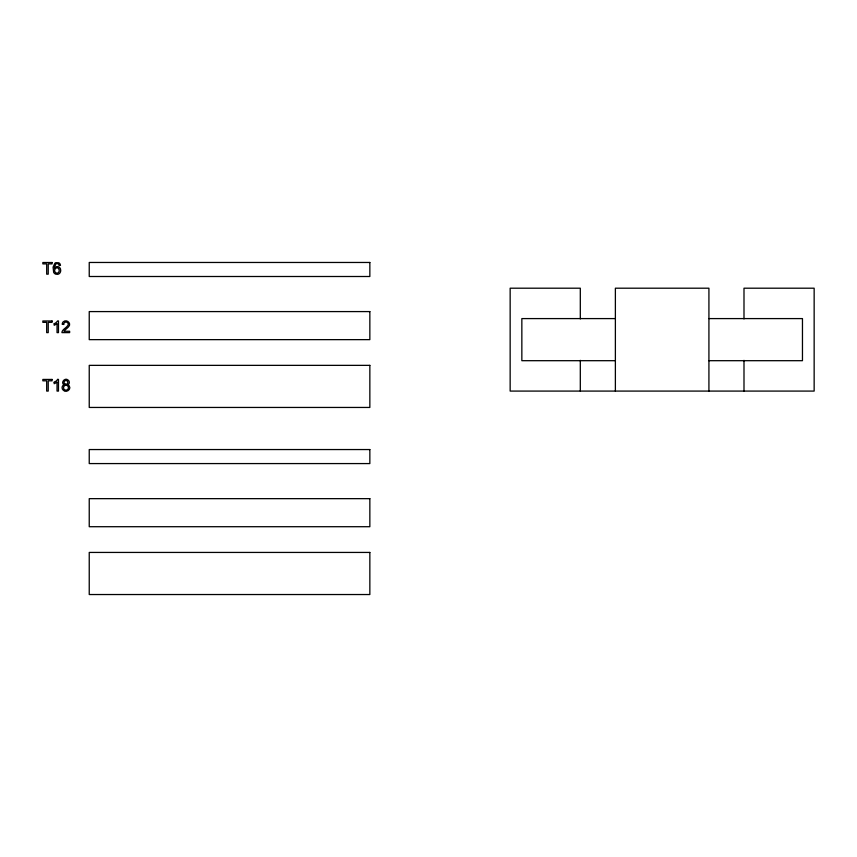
<?xml version="1.0" encoding="UTF-8"?>
<svg xmlns="http://www.w3.org/2000/svg" width="857" height="857" viewBox="0 0 857 857"><rect width="100%" height="100%" fill="white"/><g stroke="black" fill="none" stroke-linecap="round" stroke-linejoin="round"><path stroke-width="1.29" d="M615.38 318.59L521.849 318.59L521.849 360.69L615.38 360.69M708.921 318.59L802.463 318.59L802.463 360.69L708.921 360.69M57.548 379.394L58.469 379.394L58.469 391.081L57.033 391.081L57.033 381.976A7.563 7.563 0 0 1 55.673 382.95A9.738 9.738 0 0 1 54.184 383.711L54.173 382.318M63.686 324.449L62.218 324.3A3.782 3.782 0 0 1 63.182 321.868C66.578 318.6 72.159 323.657 68.389 326.956A16.219 16.219 0 0 1 67.21 328.102L65.132 329.913A9.706 9.706 0 0 0 64.532 330.481A4.606 4.606 0 0 0 63.932 331.252L69.642 331.252L69.642 332.623L61.95 332.623A2.55 2.55 0 0 1 62.09 331.691A5.356 5.356 0 0 1 63.054 330.084A15.887 15.887 0 0 1 64.939 328.338A21.746 21.746 0 0 0 67.221 326.238L67.403 325.971A2.582 2.582 0 0 0 67.799 322.543M64.221 384.729C60.119 383.229 64.875 376.801 68.26 380.176A2.742 2.742 0 0 1 67.649 384.911M58.597 268.573C60.311 270.309 58.565 274.283 55.994 272.922A2.4 2.4 0 0 1 54.987 271.798A3.01 3.01 0 0 1 55.191 268.616M743.994 318.933L743.994 288.198L814.15 288.198L814.15 391.081L510.151 391.081L510.151 288.198L580.307 288.198L580.307 318.933M743.994 360.347L743.994 391.081M708.921 391.081L708.921 288.198L615.38 288.198L615.38 391.081M580.307 360.347L580.307 391.081M54.173 323.86L54.173 325.242A9.738 9.738 0 0 0 55.673 324.492A7.563 7.563 0 0 0 57.044 323.528L57.033 332.623L58.469 332.623L58.469 320.936L57.548 320.936A7.188 7.188 0 0 1 54.13 323.732M63.664 324.449A2.357 2.357 0 0 1 67.607 322.639M64.275 384.611A3.235 3.235 0 0 0 63.247 390.171C65.764 393.363 71.806 389.507 69.224 385.896A3.203 3.203 0 0 0 67.585 384.793M57.612 379.437A7.188 7.188 0 0 1 54.13 382.19M54.827 265.327A7.917 7.917 0 0 0 54.505 268.155L54.859 267.63A3.117 3.117 0 0 1 55.705 266.988A3.428 3.428 0 0 1 57.269 266.602L57.955 266.677A3.107 3.107 0 0 1 58.887 267.02L59.701 267.663A3.46 3.46 0 0 1 60.451 268.873L60.708 270.384A4.521 4.521 0 0 1 60.108 272.655L59.969 272.869A3.385 3.385 0 0 1 57.569 274.336L55.812 274.176A3.503 3.503 0 0 1 54.752 273.629L54.441 273.362A3.557 3.557 0 0 1 53.648 272.29L53.091 267.138L54.859 263.228A3.396 3.396 0 0 1 55.919 262.66L58.715 262.778A2.914 2.914 0 0 1 60.129 264.138L60.504 265.37L59.079 265.477A2.839 2.839 0 0 0 58.565 264.235A1.993 1.993 0 0 0 55.973 263.988A3.31 3.31 0 0 0 54.912 265.359M55.255 268.659A2.271 2.271 0 0 1 58.63 268.541M52.084 262.521L42.85 262.521L42.85 263.892L46.685 263.892L46.685 274.165L48.228 274.165L48.228 263.892L52.084 263.892L52.084 262.521M369.849 262.467L89.235 262.467L89.235 276.5L369.849 276.5L369.849 262.467M369.849 311.584L89.235 311.584L89.235 339.64L369.849 339.64L369.849 311.584M52.084 320.979L42.85 320.979L42.85 322.35L46.685 322.35L46.685 332.623L48.228 332.623L48.228 322.35L52.084 322.35L52.084 320.979M369.849 365.361L89.235 365.361L89.235 407.45L369.849 407.45L369.849 365.361M52.084 379.437L42.85 379.437L42.85 380.819L46.685 380.819L46.685 391.081L48.228 391.081L48.228 380.819L52.084 380.819L52.084 379.437M369.849 449.55L89.235 449.55L89.235 463.573L369.849 463.573L369.849 449.55M369.849 498.656L89.235 498.656L89.235 526.712L369.849 526.712L369.849 498.656M369.849 552.433L89.235 552.433L89.235 594.533L369.849 594.533L369.849 552.433M65.571 385.296A2.432 2.432 0 0 0 63.836 388.864A2.1 2.1 0 0 0 64.811 389.839A2.432 2.432 0 0 0 68.378 388.092A2.432 2.432 0 0 0 65.571 385.296M64.971 384.011A1.885 1.885 0 0 0 67.832 382.426A1.885 1.885 0 0 0 65.036 380.744A1.885 1.885 0 0 0 64.971 384.011"/></g></svg>
